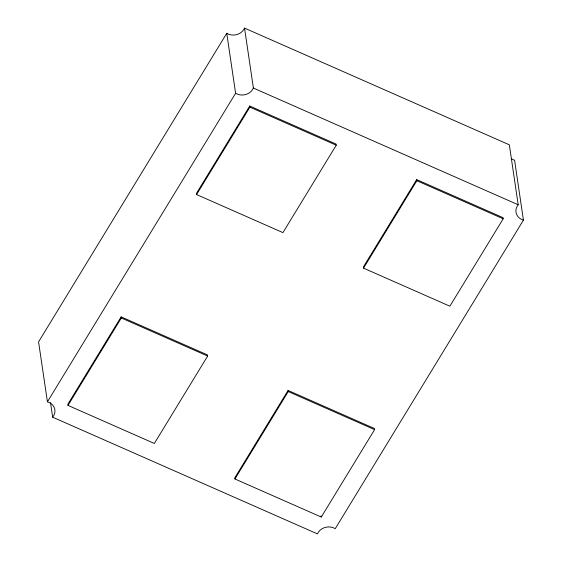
<?xml version="1.0" encoding="UTF-8"?>
<svg xmlns="http://www.w3.org/2000/svg" width="562" height="562" viewBox="0 0 562 562"><rect width="100%" height="100%" fill="white"/><g stroke="black" fill="none" stroke-linecap="round" stroke-linejoin="round"><path stroke-width="0.84" d="M523.433 220.135A11.619 10.102 -8.4 0 1 518.192 204.772L509.334 144.813L244.54 28.1A11.619 10.102 -8.4 0 1 226.753 33.313L38.567 341.865L47.426 401.823A11.619 10.102 -8.4 0 1 52.666 417.187L317.46 533.9A11.619 10.102 -8.4 0 1 335.247 528.687L523.433 220.135L514.574 160.177A11.619 10.102 -8.4 0 1 511.469 158.758M47.426 401.823L235.604 93.271L226.753 33.313M121.146 316.87L67.826 404.296L67.995 405.406L154.339 443.46L207.659 356.041L207.497 354.931L121.146 316.87L121.315 317.98L67.995 405.406M249.739 106.021L196.419 193.447L196.588 194.557L282.932 232.619L336.252 145.193L336.09 144.083L249.739 106.021L249.9 107.131L196.588 194.557M288.088 390.45L234.768 477.876L234.93 478.986L321.281 517.047L374.594 429.621L374.433 428.511L288.088 390.45L288.25 391.559L234.93 478.986M416.681 179.601L363.361 267.027L363.523 268.137L449.867 306.199L503.187 218.773L503.025 217.663L416.681 179.601L416.842 180.718L363.523 268.137M235.604 93.271A11.619 10.102 -8.4 0 0 253.392 88.058L518.192 204.772M249.9 107.131L336.252 145.193M416.842 180.718L503.187 218.773M121.315 317.98L207.659 356.041M288.25 391.559L374.594 429.621M321.113 515.937L321.281 517.047M244.54 28.1L253.392 88.058M50.51 402.624L52.666 417.187"/></g></svg>
